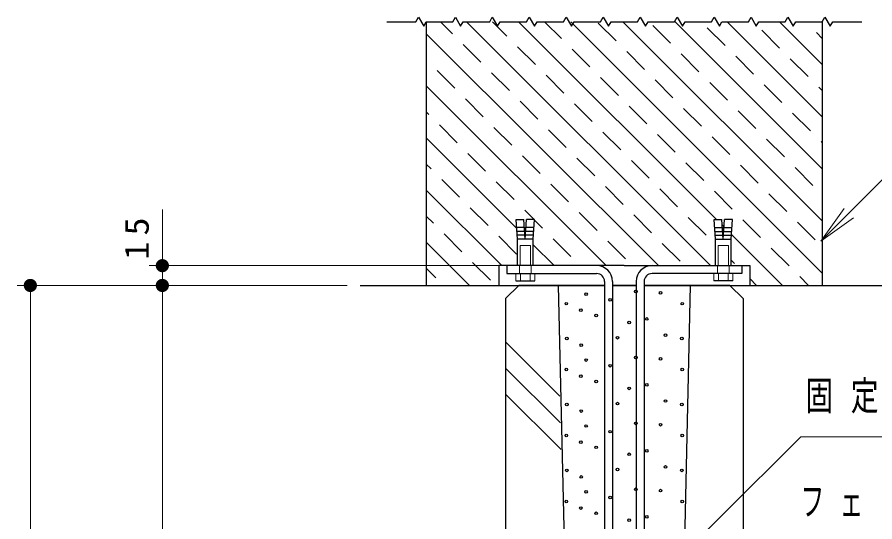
# Model space of a CAD drawing. Units: millimetres on the paper, scale 1:10. Extents: x -365 to 10, y -38 to 257.
# Drawn here: x -104.6 to -39.6, y 115.6 to 153.8 of the extents above; entities that cross this region are included whole.
import ezdxf

# ---------------------------------------------------------------- set-up
doc = ezdxf.new("R2010")
doc.units = ezdxf.units.MM
doc.linetypes.add('USER1', pattern=[4.5, 2.5, -2])
doc.layers.add('LY_1', color=7, linetype='Continuous', lineweight=13)
doc.styles.add('ＭＳ ゴシック', font='')
doc.styles.get('ＭＳ ゴシック').set_extended_font_data('MS Gothic')

# ---------------------------------------------------------------- blocks, each defined once
blk = doc.blocks.new('filled_dot')
at = {"color": 0, "linetype": 'Continuous', "lineweight": -2, "const_width": 1.25}
blk.add_lwpolyline([(-0.625, 0, 1), (0.625, 0, 1)], format="xyb", close=True, dxfattribs=at)

msp = doc.modelspace()

# ---------------------------------------------------------------- linework, layer by layer
at = {"layer": 'LY_1', "lineweight": 25}
for p, q in [((-73.553, 153.493), (-73.553, 133.493)), ((-43.553, 153.493), (-43.553, 133.493)), ((-66.653, 136.993), (-66.753, 138.493)), ((-66.753, 138.493), (-66.153, 138.493)), ((-66.053, 136.993), (-66.153, 138.493)), ((-66.053, 136.993), (-65.953, 138.493)), ((-65.353, 138.493), (-65.953, 138.493)), ((-65.453, 136.993), (-65.353, 138.493)), ((-51.653, 136.993), (-51.753, 138.493)), ((-51.753, 138.493), (-51.153, 138.493)), ((-51.053, 136.993), (-51.153, 138.493)), ((-51.053, 136.993), (-50.953, 138.493)), ((-50.353, 138.493), (-50.953, 138.493)), ((-50.453, 136.993), (-50.353, 138.493)), ((-66.113, 137.893), (-66.713, 137.893)), ((-65.393, 137.893), (-65.993, 137.893)), ((-51.713, 137.893), (-51.113, 137.893)), ((-50.993, 137.893), (-50.393, 137.893)), ((-66.093, 137.593), (-66.693, 137.593)), ((-66.073, 137.293), (-66.673, 137.293)), ((-65.433, 137.293), (-66.033, 137.293)), ((-65.413, 137.593), (-66.013, 137.593)), ((-51.693, 137.593), (-51.093, 137.593)), ((-51.673, 137.293), (-51.073, 137.293)), ((-51.033, 137.293), (-50.433, 137.293)), ((-51.013, 137.593), (-50.413, 137.593)), ((-66.653, 134.993), (-66.653, 136.993)), ((-65.453, 136.993), (-66.653, 136.993)), ((-65.453, 134.993), (-65.453, 136.993)), ((-51.653, 136.993), (-50.453, 136.993)), ((-51.653, 134.993), (-51.653, 136.993)), ((-50.453, 134.993), (-50.453, 136.993)), ((-68.053, 134.993), (-68.053, 133.493)), ((-66.753, 134.993), (-68.053, 134.993)), ((-67.453, 134.993), (-67.453, 134.393)), ((-58.553, 134.993), (-66.753, 134.993)), ((-58.553, 134.993), (-50.353, 134.993)), ((-50.353, 134.993), (-49.053, 134.993)), ((-49.653, 134.993), (-49.653, 134.393)), ((-49.053, 134.993), (-49.053, 133.493)), ((-67.453, 134.393), (-60.653, 134.393)), ((-49.653, 134.393), (-56.453, 134.393)), ((-78.553, 133.493), (-60.053, 133.493)), ((-66.553, 133.493), (-67.553, 132.493)), ((-66.772, 133.843), (-65.334, 133.843)), ((-60.053, 133.493), (-66.553, 133.493)), ((-63.553, 133.493), (-62.553, 88.493)), ((-60.053, 133.793), (-60.053, 99.993)), ((-59.453, 133.793), (-59.453, 99.993)), ((-59.453, 133.493), (-57.653, 133.493)), ((-57.653, 133.493), (-59.453, 133.493)), ((-57.653, 133.793), (-57.653, 99.993)), ((-57.053, 133.793), (-57.053, 99.993)), ((-57.053, 133.493), (-37.856, 133.493)), ((-50.553, 133.493), (-57.053, 133.493)), ((-53.553, 133.493), (-54.553, 88.493)), ((-53.553, 133.493), (-53.553, 133.354)), ((-50.334, 133.843), (-51.772, 133.843)), ((-50.553, 133.493), (-49.553, 132.493)), ((-67.553, 132.493), (-67.553, 88.493)), ((-49.553, 132.493), (-49.553, 88.493))]:
    msp.add_line(p, q, dxfattribs=at)
at = {"layer": 'LY_1'}
for p, q in [((-71.573, 152.575), (-72.491, 153.493)), ((-52.015, 134.993), (-70.515, 153.493)), ((-67.442, 152.395), (-68.54, 153.493)), ((-51.564, 138.493), (-66.564, 153.493)), ((-63.311, 152.215), (-64.588, 153.493)), ((-43.553, 134.434), (-62.613, 153.493)), ((-59.18, 152.036), (-60.527, 153.383)), ((-43.553, 138.385), (-58.661, 153.493)), ((-43.553, 142.336), (-54.71, 153.493)), ((-43.553, 146.288), (-50.759, 153.493)), ((-43.553, 150.239), (-46.807, 153.493)), ((-44.811, 153.473), (-44.832, 153.493)), ((-55.049, 151.856), (-56.396, 153.203)), ((-50.918, 151.677), (-52.265, 153.024)), ((-46.787, 151.497), (-48.134, 152.844)), ((-55.967, 134.993), (-73.553, 152.58)), ((-43.553, 152.215), (-44.003, 152.664)), ((-69.417, 150.419), (-70.764, 151.766)), ((-65.286, 150.24), (-66.634, 151.587)), ((-61.156, 150.06), (-62.503, 151.407)), ((-57.025, 149.88), (-58.372, 151.228)), ((-52.894, 149.701), (-54.241, 151.048)), ((-48.763, 149.521), (-50.11, 150.868)), ((-73.548, 150.599), (-73.553, 150.604)), ((-44.632, 149.342), (-45.979, 150.689)), ((-71.393, 148.444), (-72.74, 149.791)), ((-67.262, 148.264), (-68.609, 149.611)), ((-63.131, 148.084), (-64.478, 149.431)), ((-59, 147.905), (-60.347, 149.252)), ((-54.869, 147.725), (-56.216, 149.072)), ((-50.738, 147.546), (-52.085, 148.893)), ((-59.918, 134.993), (-73.553, 148.628)), ((-46.608, 147.366), (-47.955, 148.713)), ((-43.553, 148.263), (-43.824, 148.533)), ((-69.238, 146.288), (-70.585, 147.635)), ((-65.107, 146.109), (-66.454, 147.456)), ((-60.976, 145.929), (-62.323, 147.276)), ((-56.845, 145.75), (-58.192, 147.097)), ((-52.714, 145.57), (-54.061, 146.917)), ((-73.369, 146.468), (-73.553, 146.653)), ((-48.583, 145.39), (-49.93, 146.737)), ((-44.452, 145.211), (-45.799, 146.558)), ((-71.213, 144.313), (-72.56, 145.66)), ((-67.083, 144.133), (-68.43, 145.48)), ((-62.952, 143.954), (-64.299, 145.301)), ((-58.821, 143.774), (-60.168, 145.121)), ((-54.69, 143.594), (-56.037, 144.941)), ((-66.709, 137.833), (-73.553, 144.677)), ((-50.559, 143.415), (-51.906, 144.762)), ((-46.428, 143.235), (-47.775, 144.582)), ((-43.553, 144.312), (-43.644, 144.403)), ((-69.058, 142.157), (-70.405, 143.504)), ((-64.927, 141.978), (-66.274, 143.325)), ((-60.796, 141.798), (-62.143, 143.145)), ((-56.665, 141.619), (-58.012, 142.966)), ((-73.189, 142.337), (-73.553, 142.701)), ((-52.534, 141.439), (-53.882, 142.786)), ((-48.404, 141.259), (-49.751, 142.606)), ((-44.273, 141.08), (-45.62, 142.427)), ((-71.034, 140.182), (-72.381, 141.529)), ((-66.903, 140.002), (-68.25, 141.349)), ((-62.772, 139.823), (-64.119, 141.17)), ((-67.821, 134.993), (-73.553, 140.726)), ((-58.641, 139.643), (-59.988, 140.99)), ((-54.51, 139.463), (-55.857, 140.81)), ((-50.379, 139.284), (-51.726, 140.631)), ((-46.248, 139.104), (-47.595, 140.451)), ((-93.553, 133.493), (-93.553, 139.256)), ((-68.879, 138.027), (-70.226, 139.374)), ((-65.394, 138.493), (-66.095, 139.194)), ((-43.662, 136.861), (-41.894, 139.336)), ((-73.009, 138.206), (-73.553, 138.75)), ((-64.748, 137.847), (-65.356, 138.455)), ((-60.617, 137.667), (-61.964, 139.014)), ((-56.486, 137.488), (-57.833, 138.835)), ((-52.355, 137.308), (-53.702, 138.655)), ((-48.224, 137.129), (-49.571, 138.476)), ((-43.662, 136.861), (-41.54, 138.982)), ((-41.187, 138.629), (-43.662, 136.861)), ((-50.992, 137.92), (-51.124, 138.053)), ((-44.093, 136.949), (-45.44, 138.296)), ((-70.854, 136.051), (-72.201, 137.398)), ((-66.723, 135.871), (-68.07, 137.218)), ((-66.042, 137.166), (-66.067, 137.19)), ((-46.564, 133.493), (-50.429, 137.358)), ((-70.272, 133.493), (-73.553, 136.774)), ((-63.869, 134.993), (-65.453, 136.577)), ((-62.592, 135.692), (-63.939, 137.039)), ((-58.461, 135.512), (-59.809, 136.859)), ((-54.331, 135.332), (-55.678, 136.679)), ((-46.069, 134.973), (-47.416, 136.32)), ((-68.699, 133.896), (-70.046, 135.243)), ((-50.2, 135.153), (-50.453, 135.407)), ((-67.753, 134.993), (-94.553, 134.993)), ((-72.83, 134.075), (-73.553, 134.799)), ((-66.772, 134.393), (-66.772, 133.843)), ((-66.413, 133.843), (-66.413, 134.393)), ((-65.694, 133.843), (-65.694, 134.393)), ((-65.334, 134.393), (-65.334, 133.843)), ((-51.772, 134.393), (-51.772, 133.843)), ((-51.413, 133.843), (-51.413, 134.393)), ((-50.694, 133.843), (-50.694, 134.393)), ((-50.334, 134.393), (-50.334, 133.843)), ((-48.54, 133.493), (-49.053, 134.007)), ((-44.588, 133.493), (-45.26, 134.165)), ((-79.553, 133.493), (-104.553, 133.493)), ((-103.553, 78.493), (-103.553, 133.493)), ((-79.553, 133.493), (-94.553, 133.493)), ((-93.553, 88.493), (-93.553, 133.493)), ((-63.433, 125.089), (-67.553, 129.209)), ((-63.388, 123.064), (-67.553, 127.229)), ((-63.343, 121.039), (-67.553, 125.249))]:
    msp.add_line(p, q, dxfattribs=at)
at = {"layer": 'LY_1', "linetype": 'USER1'}
for p, q in [((-66.453, 136.513), (-66.453, 134.993)), ((-66.453, 136.513), (-65.653, 136.513)), ((-65.653, 136.513), (-65.653, 134.993)), ((-50.653, 136.513), (-51.453, 136.513)), ((-51.453, 136.513), (-51.453, 134.993)), ((-50.653, 136.513), (-50.653, 134.993)), ((-66.503, 134.993), (-66.503, 134.393)), ((-65.603, 134.993), (-65.603, 134.393)), ((-51.503, 134.993), (-51.503, 134.393)), ((-50.603, 134.993), (-50.603, 134.393))]:
    msp.add_line(p, q, dxfattribs=at)
at = {"layer": 'LY_1', "lineweight": 25}
msp.add_lwpolyline([(-76.553, 153.493), (-74.353, 153.493), (-74.153, 153.839), (-73.753, 153.146), (-73.553, 153.493), (-71.553, 153.493), (-71.353, 153.839), (-70.953, 153.146), (-70.753, 153.493), (-68.753, 153.493), (-68.553, 153.839), (-68.153, 153.146), (-67.953, 153.493), (-65.953, 153.493), (-65.753, 153.839), (-65.353, 153.146), (-65.153, 153.493), (-63.153, 153.493), (-62.953, 153.839), (-62.553, 153.146), (-62.353, 153.493), (-60.353, 153.493), (-60.153, 153.839), (-59.753, 153.146), (-59.553, 153.493), (-57.553, 153.493), (-57.353, 153.839), (-56.953, 153.146), (-56.753, 153.493), (-54.753, 153.493), (-54.553, 153.839), (-54.153, 153.146), (-53.953, 153.493), (-51.953, 153.493), (-51.753, 153.839), (-51.353, 153.146), (-51.153, 153.493), (-49.153, 153.493), (-48.953, 153.839), (-48.553, 153.146), (-48.353, 153.493), (-46.353, 153.493), (-46.153, 153.839), (-45.753, 153.146), (-45.553, 153.493), (-43.553, 153.493), (-43.353, 153.839), (-42.953, 153.146), (-42.753, 153.493), (-40.553, 153.493)], dxfattribs=at)
at = {"layer": 'LY_1'}
for points in [[(-43.662, 136.861), (-38.7, 141.823), (-27.894, 141.823)], [(-57.342, 109.875), (-45.184, 122.006), (-2.353, 122.006)]]:
    msp.add_lwpolyline(points, dxfattribs=at)
at = {"layer": 'LY_1', "lineweight": 25}
for centre in [(-61.45, 132.834), (-57.683, 133.032), (-55.8, 132.933), (-62.946, 132.111), (-59.633, 132.404), (-54.161, 132.111), (-61.846, 131.611), (-60.69, 131.215), (-58.179, 130.686), (-56.857, 130.95), (-62.913, 129.468), (-59.071, 129.53), (-55.437, 129.728), (-54.194, 129.468), (-61.813, 128.968), (-57.683, 128.032), (-55.8, 127.933), (-61.45, 127.834), (-59.633, 127.404), (-62.946, 127.111), (-54.161, 127.111), (-61.846, 126.611), (-60.69, 126.215), (-58.179, 125.686), (-56.857, 125.95), (-55.437, 124.728), (-62.913, 124.468), (-59.071, 124.53), (-54.194, 124.468), (-61.813, 123.968), (-61.45, 122.834), (-57.683, 123.032), (-55.8, 122.933), (-62.946, 122.111), (-59.633, 122.404), (-54.161, 122.111), (-61.846, 121.611), (-60.69, 121.215), (-56.857, 120.95), (-58.179, 120.686), (-62.913, 119.468), (-59.071, 119.53), (-55.437, 119.728), (-54.194, 119.468), (-61.813, 118.968), (-61.45, 117.834), (-57.683, 118.032), (-55.8, 117.933), (-62.946, 117.111), (-59.633, 117.404), (-54.161, 117.111), (-61.846, 116.611), (-60.69, 116.215), (-58.179, 115.686), (-56.857, 115.95)]:
    msp.add_circle(centre, 0.1, dxfattribs=at)
for centre, radius, start, end in [((-60.653, 133.793), 1.2, 0.00001, 90), ((-56.453, 133.793), 1.2, 90, 179.99999), ((-60.653, 133.793), 0.6, 0.00001, 90), ((-56.453, 133.793), 0.6, 90, 179.99999)]:
    msp.add_arc(centre, radius, start, end, dxfattribs=at)

# ---------------------------------------------------------------- block references
at = {"layer": 'LY_1', "xscale": 0.4, "yscale": 0.4}
for p, rotation in [((-93.553, 134.993), 270), ((-103.553, 133.493), 270), ((-93.553, 133.493), 90), ((-93.553, 133.493), 270)]:
    msp.add_blockref('filled_dot', p, dxfattribs=dict(at, rotation=rotation))

# ---------------------------------------------------------------- texts
at = {"layer": 'LY_1', "insert": (-94.553, 137.277), "char_height": 1.833, "attachment_point": 8, "rotation": 90, "style": 'ＭＳ ゴシック'}
msp.add_mtext('\\T1.34;\\W1.1;15', dxfattribs=at)
at = {"layer": 'LY_1', "char_height": 2.199, "attachment_point": 4, "style": 'ＭＳ ゴシック'}
for s, insert in [('\\T1.64;\\W0.7;固定式金具：ＰＬ－６Ｘ３８ｗ', (-44.834, 125.006)), ('\\T1.64;\\W0.6;フェンス用基礎ブロック', (-45.196, 117.003))]:
    msp.add_mtext(s, dxfattribs=dict(at, insert=insert))

doc.saveas('drawing.dxf')
